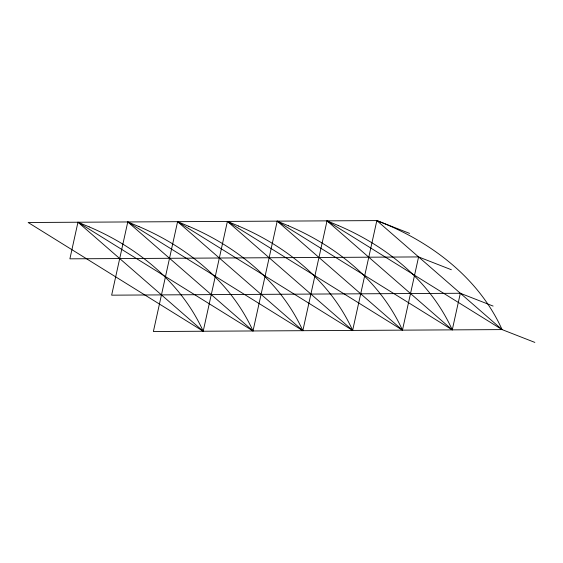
<?xml version="1.0" encoding="UTF-8"?>
<svg xmlns="http://www.w3.org/2000/svg" width="563" height="563" viewBox="0 0 563 563"><rect width="100%" height="100%" fill="white"/><g stroke="black" fill="none" stroke-linecap="round" stroke-linejoin="round"><path stroke-width="0.84" d="M409.611 233.399L376.844 220.59L352.642 330.418L177.591 221.681L153.389 331.508L502.083 329.601L534.85 342.41M451.357 269.733L418.59 256.925L402.454 330.143L227.403 221.407L203.201 331.234L28.15 222.498L376.844 220.59C429.463 240.725 478.48 277.151 502.083 329.601L327.026 220.865L302.831 330.692L127.773 221.949L111.643 295.167L460.337 293.267L493.104 306.075M460.337 293.267L452.265 329.876L277.214 221.132L253.012 330.96L77.961 222.223L69.896 258.832L418.59 256.925M376.844 220.59L502.083 329.601M338.25 225.517L327.026 220.865L452.265 329.876C430.364 281.303 386.478 246.045 338.25 225.517M288.432 225.784L277.214 221.132L402.454 330.143C380.553 281.577 336.66 246.32 288.432 225.784M238.621 226.059L227.403 221.407L352.642 330.418C330.741 281.852 286.849 246.587 238.621 226.059M188.809 226.333L177.591 221.681L302.831 330.692C280.93 282.119 237.037 246.861 188.809 226.333M138.998 226.6L127.773 221.949L253.012 330.96C231.111 282.394 187.226 247.136 138.998 226.6M89.179 226.875L77.961 222.223L203.201 331.234C181.3 282.668 137.407 247.403 89.179 226.875"/></g></svg>
